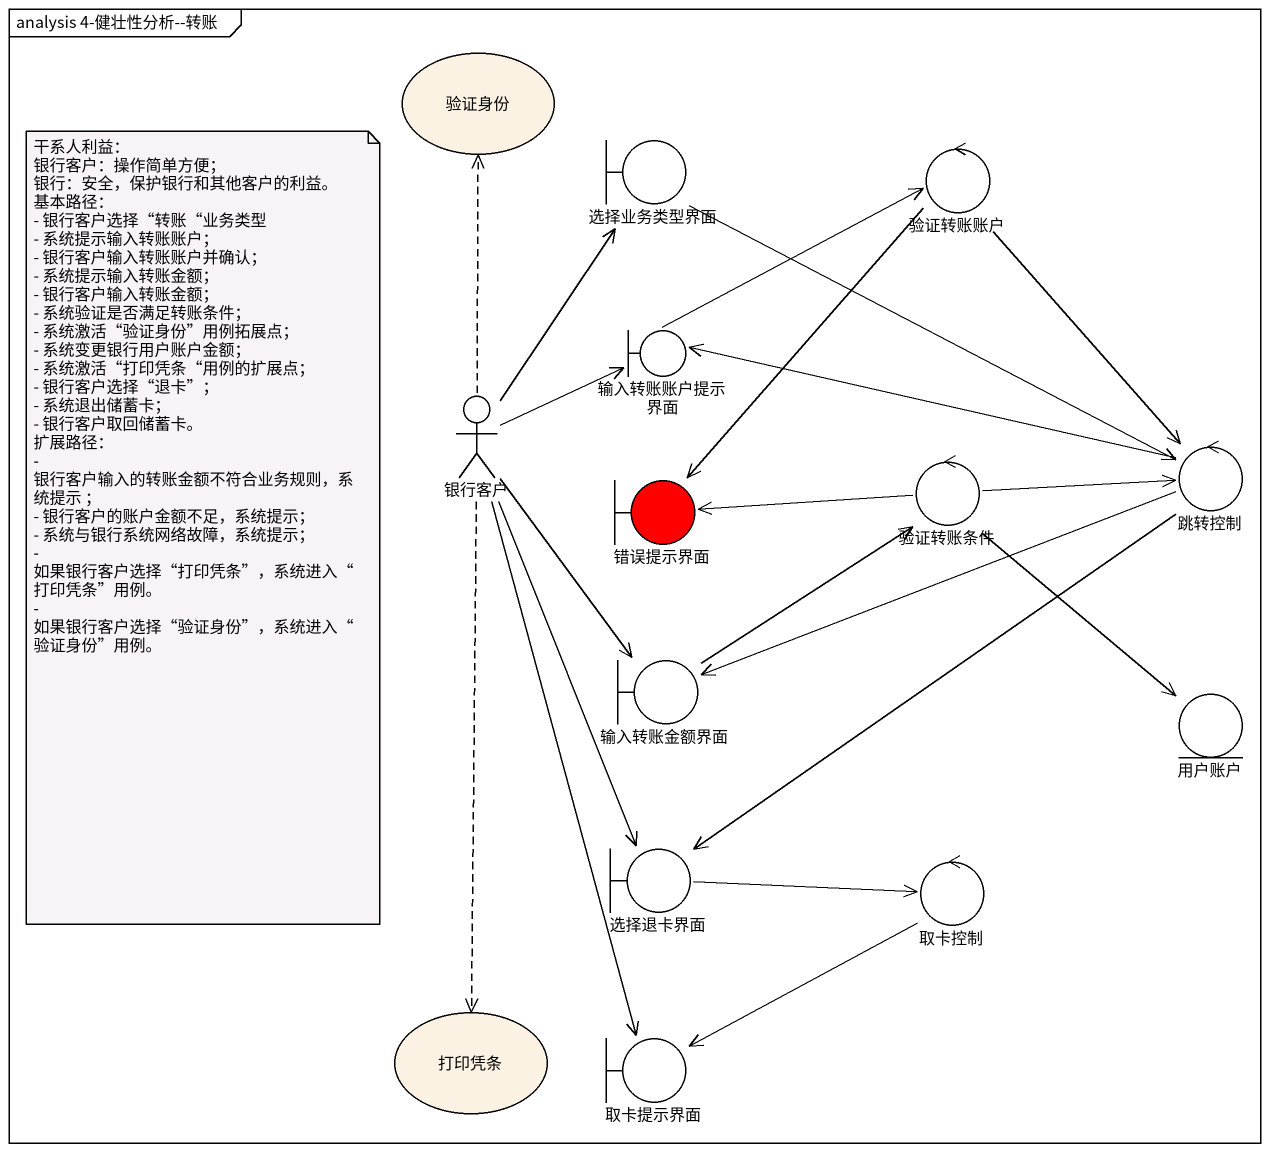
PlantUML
@startuml
mainframe analysis 4-健壮性分析--转账
usecase 验证身份
boundary 选择业务类型界面
control 验证转账账户
boundary 输入转账账户提示界面
actor 银行客户
boundary 错误提示界面 #FF0000
control 验证转账条件
control 跳转控制
boundary 输入转账金额界面
entity 用户账户
boundary 选择退卡界面
control 取卡控制
usecase 打印凭条
boundary 取卡提示界面
选择业务类型界面 -right-> 跳转控制
验证转账账户 --> 错误提示界面
验证转账账户 --> 跳转控制
输入转账账户提示界面 -up-> 验证转账账户
银行客户 .up.> 验证身份
银行客户 -up-> 选择业务类型界面
银行客户 -right-> 输入转账账户提示界面
银行客户 --> 输入转账金额界面
银行客户 --> 选择退卡界面
银行客户 ..> 打印凭条
银行客户 --> 取卡提示界面
验证转账条件 -left-> 错误提示界面
验证转账条件 -right-> 跳转控制
验证转账条件 --> 用户账户
跳转控制 -left-> 输入转账账户提示界面
跳转控制 -left-> 输入转账金额界面
跳转控制 --> 选择退卡界面
输入转账金额界面 -up-> 验证转账条件
选择退卡界面 -right-> 取卡控制
取卡控制 -left-> 取卡提示界面
note as N1
  干系人利益：
  银行客户：操作简单方便；
  银行：安全，保护银行和其他客户的利益。
  基本路径：
  - 银行客户选择“转账“业务类型
  - 系统提示输入转账账户；
  - 银行客户输入转账账户并确认；
  - 系统提示输入转账金额；
  - 银行客户输入转账金额；
  - 系统验证是否满足转账条件；
  - 系统激活“验证身份”用例拓展点；
  - 系统变更银行用户账户金额；
  - 系统激活“打印凭条“用例的扩展点；
  - 银行客户选择“退卡”；
  - 系统退出储蓄卡；
  - 银行客户取回储蓄卡。
  扩展路径：
  - 银行客户输入的转账金额不符合业务规则，系统提示 ；
  - 银行客户的账户金额不足，系统提示；
  - 系统与银行系统网络故障，系统提示；
  - 如果银行客户选择“打印凭条”，系统进入“打印凭条”用例。
  - 如果银行客户选择“验证身份”，系统进入“验证身份”用例。
end note
@enduml
